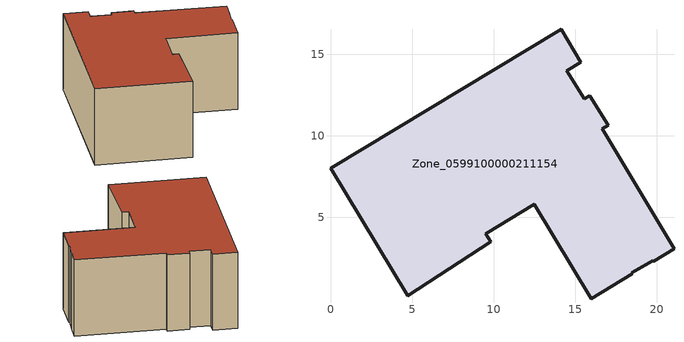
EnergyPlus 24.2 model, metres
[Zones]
Zone_0599100000211154
 floor ground (C_G): 12.48,5.78 9.52,4 9.84,3.49 4.74,0.17 0,8 14.15,16.52 15.36,14.52 14.5,13.99 15.55,12.25 15.9,12.46 17.02,10.64 16.68,10.43 21.07,3.05 19.82,2.31 19.78,2.33 18.47,1.59 18.51,1.53 15.98,0.01 z0
 wall outside (C_F): 17.02,10.64 15.9,12.46 15.55,12.25 14.5,13.99 15.36,14.52 14.15,16.52 0,8 4.74,0.17 9.84,3.49 9.52,4 12.48,5.78 15.98,0.01 18.51,1.53 18.47,1.59 19.78,2.33 19.82,2.31 21.07,3.05 16.68,10.43 17.02,10.64 z0:7.73
 roof outside (C_R): 19.82,2.31 21.07,3.05 16.68,10.43 17.02,10.64 15.9,12.46 15.55,12.25 14.5,13.99 15.36,14.52 14.15,16.52 0,8 4.74,0.17 9.84,3.49 9.52,4 12.48,5.78 15.98,0.01 18.51,1.53 18.47,1.59 19.78,2.33 z7.73
[BUILDING]
Pand.0599100000211154: North Axis=0; Terrain=City; Loads Convergence Tolerance Value=0.04; Temperature Convergence Tolerance Value=0.4; Solar Distribution=FullExterior; Maximum Number of Warmup Days=25; Minimum Number of Warmup Days=1
[Site:Location]
Rotterdam.The.Hague.AP_ZH_NLD Design_Conditions: Latitude=51.96; Longitude=4.45; Time Zone=1; Elevation=-4.5
[SITE:GROUNDTEMPERATURE:BUILDINGSURFACE]
18, 18, 18, 18, 18, 18, 18, 18, 18, 18, 18, 18
[MATERIAL] Thermal Absorptance=0.9; Solar Absorptance=0.7; Visible Absorptance=0.7
Name | Roughness | Thickness | Conductivity | Density | Specific Heat
G.D.1965 | MediumSmooth | 0.15 | 1 | 540 | 1210
F.D.1965 | Rough | 0.3 | 0.857143 | 1920 | 840
R.D.1965 | MediumRough | 0.2 | 0.08 | 1500 | 1000
[CONSTRUCTION]
C_G: G.D.1965
C_F: F.D.1965
C_R: R.D.1965
[ZONE]
Zone_0599100000211154: Type=1; Multiplier=1; Ceiling Height=Autocalculate; Volume=Autocalculate; Floor Area=autocalculate; Part of Total Floor Area=Yes
[ZONEINFILTRATION:DESIGNFLOWRATE]
Infil_Zone_0599100000211154: Zone or ZoneList or Space or SpaceList=Zone_0599100000211154; Schedule=AlwaysOn; Design Flow Rate Calculation Method=Flow/Area; Flow Rate per Floor Area=0.0042; Constant Term Coefficient=1; Temperature Term Coefficient=0; Velocity Term Coefficient=0; Velocity Squared Term Coefficient=0
[HVACTEMPLATE:ZONE:IDEALLOADSAIRSYSTEM]
Zone_0599100000211154: Maximum Heating Supply Air Temperature=50; Minimum Cooling Supply Air Temperature=13; Maximum Heating Supply Air Humidity Ratio=0.0156; Minimum Cooling Supply Air Humidity Ratio=0.0077; Heating Limit=NoLimit; Cooling Limit=NoLimit; Dehumidification Control Type=ConstantSensibleHeatRatio; Cooling Sensible Heat Ratio=0.7; Dehumidification Setpoint=60; Humidification Control Type=None; Humidification Setpoint=30; Outdoor Air Method=None; Outdoor Air Flow Rate per Person=0.00944; Outdoor Air Flow Rate per Zone Floor Area=0; Outdoor Air Flow Rate per Zone=0; Demand Controlled Ventilation Type=None; Outdoor Air Economizer Type=NoEconomizer; Heat Recovery Type=None; Sensible Heat Recovery Effectiveness=0.7; Latent Heat Recovery Effectiveness=0.65
[ZONECONTROL:THERMOSTAT]
ThermostatControl_Zone_0599100000211154: Zone or ZoneList=Zone_0599100000211154; Control Type Schedule=DualSetpointControlType; Control 1=Thermostat_Zone_0599100000211154; Temperature Difference Between Cutout And Setpoint=0
[THERMOSTATSETPOINT:DUALSETPOINT]
Thermostat_Zone_0599100000211154: Heating Setpoint Temperature Schedule=HeatingSetpoint_Zone_0599100000211154; Cooling Setpoint Temperature Schedule=CoolingSetpoint_Zone_0599100000211154
[SCHEDULE:COMPACT]
HeatingSetpoint_Zone_0599100000211154: Through: 12/31, For: AllDays, Until: 24:00, 21
CoolingSetpoint_Zone_0599100000211154: Through: 12/31, For: AllDays, Until: 24:00, 24
DualSetpointControlType: Through: 12/31, For: AllDays, Until: 24:00, 4
AlwaysOn: Through: 12/31, For: AllDays, Until: 24:00, 1
